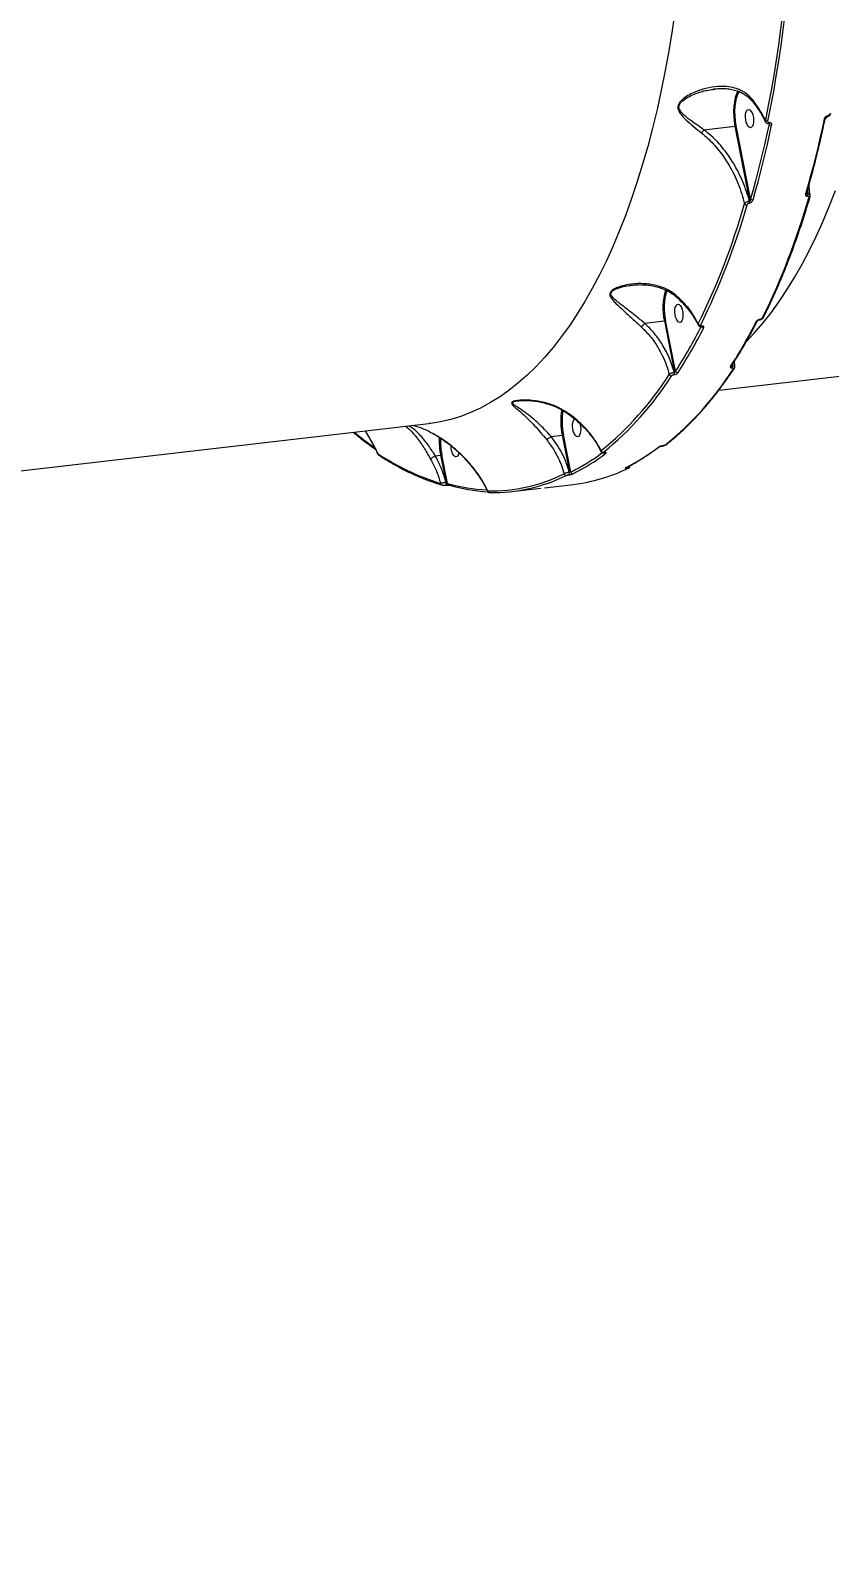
# Model space of a CAD drawing. Header units: millimetres. Extents: x -7447 to 8662, y -5576 to 6370.
# Drawn here: x 2162 to 2557, y -2960 to -2213 of the extents above; entities that cross this region are included whole.
import ezdxf

# ---------------------------------------------------------------- set-up
doc = ezdxf.new("R2010")
doc.units = ezdxf.units.MM
doc.layers.add('DiKom', color=7, linetype='Continuous')
doc.layers.add('DIKOM_ОБЪЕКТ', color=7, linetype='Continuous')
doc.styles.add('style1', font='arial.ttf', dxfattribs={"width": 0.8})
doc.dimstyles.new('1-50', dxfattribs={"dimtxt": 300, "dimasz": 200, "dimexe": 100, "dimexo": 0, "dimgap": 100, "dimtad": 1, "dimdec": 0, "dimtxsty": 'style1', "dimcen": 0, "dimclrd": 7, "dimclre": 7, "dimadec": 1, "dimazin": 2, "dimtfac": 1, "dimtdec": 0, "dimtmove": 1, "dimatfit": 3, "dimfxl": 0, "dimlwd": 25, "dimlwe": 18, "dimarcsym": 0})

# ---------------------------------------------------------------- blocks, each defined once
blk = doc.blocks.new('*D11')
at = {"color": 7, "linetype": 'Continuous', "lineweight": 18, "transparency": 16777216}
for p, q in [((2045.4, 3512.26), (7772.09, 3512.26)), ((-1858.48, -4091.08), (7772.09, -4091.08))]:
    blk.add_line(p, q, dxfattribs=at)
at = {"color": 7, "linetype": 'Continuous', "lineweight": 25, "transparency": 16777216}
blk.add_line((7672.09, -3891.08), (7672.09, 3312.26), dxfattribs=at)
at = {"color": 7, "linetype": 'Continuous', "transparency": 16777216}
for points in [[(7638.76, 3312.26), (7705.42, 3312.26), (7672.09, 3512.26)], [(7638.76, -3891.08), (7705.42, -3891.08), (7672.09, -4091.08)]]:
    blk.add_solid(points, dxfattribs=at)
at = {"layer": 'Defpoints', "color": 0, "linetype": 'Continuous', "transparency": 16777216}
for p in [(2045.4, 3512.26), (7672.09, 3512.26), (-1858.48, -4091.08)]:
    blk.add_point(p, dxfattribs=at)
at = {"color": 0, "linetype": 'Continuous', "lineweight": 15, "transparency": 16777216, "insert": (7418.92, 3.22), "char_height": 300, "attachment_point": 5, "rotation": 90, "style": 'style1'}
blk.add_mtext('7600', dxfattribs=at)
blk = doc.blocks.new('*D12')
at = {"layer": 'Defpoints', "color": 0, "transparency": 16777216}
for p in [(-7446.93, 5919.72), (-7446.93, 736.93), (6905.53, -2412.68)]:
    blk.add_point(p, dxfattribs=at)
at = {"layer": 'DiKom', "color": 7, "lineweight": 18, "transparency": 16777216}
for p, q in [((-7446.93, 736.93), (-7446.93, 6019.72)), ((6905.53, -2412.68), (6905.53, 6019.72))]:
    blk.add_line(p, q, dxfattribs=at)
at = {"layer": 'DiKom', "color": 7, "lineweight": 25, "transparency": 16777216}
blk.add_line((6705.53, 5919.72), (-7246.93, 5919.72), dxfattribs=at)
at = {"layer": 'DiKom', "color": 7, "transparency": 16777216}
for points in [[(-7246.93, 5953.05), (-7246.93, 5886.39), (-7446.93, 5919.72)], [(6705.53, 5953.05), (6705.53, 5886.39), (6905.53, 5919.72)]]:
    blk.add_solid(points, dxfattribs=at)
at = {"layer": 'DiKom', "color": 0, "transparency": 16777216, "insert": (-918.31, 6173), "char_height": 300, "attachment_point": 5, "style": 'style1'}
blk.add_mtext('14300', dxfattribs=at)
blk = doc.blocks.new('*D13')
at = {"layer": 'Defpoints', "color": 0, "transparency": 16777216}
for p in [(2049.72, 5594.27), (-1141.86, -5576.35), (8561.69, -5576.35)]:
    blk.add_point(p, dxfattribs=at)
at = {"layer": 'DiKom', "color": 7, "lineweight": 18, "transparency": 16777216}
for p, q in [((2049.72, 5594.27), (8661.69, 5594.27)), ((-1141.86, -5576.35), (8661.69, -5576.35))]:
    blk.add_line(p, q, dxfattribs=at)
at = {"layer": 'DiKom', "color": 7, "lineweight": 25, "transparency": 16777216}
blk.add_line((8561.69, 5394.27), (8561.69, -5376.35), dxfattribs=at)
at = {"layer": 'DiKom', "color": 7, "transparency": 16777216}
for points in [[(8528.35, 5394.27), (8595.02, 5394.27), (8561.69, 5594.27)], [(8528.35, -5376.35), (8595.02, -5376.35), (8561.69, -5576.35)]]:
    blk.add_solid(points, dxfattribs=at)
at = {"layer": 'DiKom', "color": 0, "transparency": 16777216, "insert": (8308.52, 8.96), "char_height": 300, "attachment_point": 5, "rotation": 90, "style": 'style1'}
blk.add_mtext('11200', dxfattribs=at)

msp = doc.modelspace()

# ---------------------------------------------------------------- linework, layer by layer
at = {"layer": 'DIKOM_ОБЪЕКТ', "color": 7, "linetype": 'Continuous', "lineweight": 15}
for p, q in [((2499.4, -2241.76), (2500.44, -2241.61)), ((2554.66, -2256.82), (2555.09, -2256.14)), ((2555.09, -2256.14), (2555.66, -2255.38)), ((2555.59, -2255.3), (2555.62, -2255.29)), ((2555.92, -2254.86), (2555.89, -2254.86)), ((2494.94, -2261.67), (2510.27, -2259.9)), ((2510.27, -2259.9), (2517.47, -2296.93)), ((2517.92, -2295.7), (2510.92, -2259.73)), ((2526.95, -2258.59), (2527.06, -2258.87)), ((2526.97, -2258.6), (2527, -2258.6)), ((2527, -2258.6), (2527.02, -2258.59)), ((2527.3, -2258.16), (2527.27, -2258.17)), ((2546.06, -2293.63), (2545.82, -2292.39)), ((2545.99, -2291.82), (2546.16, -2293.62)), ((2546.05, -2294.5), (2546.14, -2294.49)), ((2546.16, -2293.62), (2546.06, -2293.63)), ((2517.37, -2297.81), (2517.46, -2297.8)), ((2517.47, -2296.93), (2517.38, -2296.94)), ((2458.72, -2338.51), (2459.29, -2338.47)), ((2465.67, -2357.21), (2475.39, -2356.08)), ((2475.39, -2356.08), (2480.38, -2381.5)), ((2480.94, -2380.87), (2476.04, -2355.92)), ((2493.73, -2358.83), (2493.78, -2358.82)), ((2494, -2358.63), (2493.95, -2358.63)), ((2502.28, -2390.27), (2793.37, -2356.67)), ((2522.37, -2355.52), (2522.42, -2355.52)), ((2522.64, -2355.32), (2522.59, -2355.33)), ((2480.21, -2382.59), (2480.28, -2382.58)), ((2480.38, -2381.5), (2480.31, -2381.5)), ((2508.87, -2379.28), (2508.94, -2379.27)), ((2508.97, -2378.2), (2508.9, -2377.83)), ((2509.05, -2378.19), (2508.97, -2378.2)), ((2509.02, -2377.64), (2509.05, -2378.19)), ((2403.22, -2395.52), (2403.39, -2395.5)), ((2068.06, -2440.38), (2359.15, -2406.79)), ((2419.46, -2413.17), (2424.92, -2412.54)), ((2424.92, -2412.54), (2428.56, -2430.87)), ((2429.22, -2430.75), (2425.57, -2412.38)), ((2445.65, -2421.17), (2445.73, -2421.16)), ((2445.83, -2421.11), (2445.76, -2421.12)), ((2474.32, -2417.86), (2474.39, -2417.85)), ((2474.49, -2417.8), (2474.42, -2417.81)), ((2362.31, -2422.76), (2362.3, -2422.76)), ((2362.31, -2422.76), (2364.95, -2422.46)), ((2364.95, -2422.46), (2367.65, -2435.94)), ((2368.41, -2436.33), (2365.6, -2422.29)), ((2456.47, -2428.55), (2456.47, -2428.55)), ((2456.93, -2428.78), (2456.98, -2428.77)), ((2367.65, -2435.94), (2367.62, -2435.94)), ((2416.18, -2438.46), (2430.53, -2436.8)), ((2428.29, -2432.08), (2428.34, -2432.08)), ((2428.56, -2430.87), (2428.51, -2430.88)), ((2367.33, -2437.17), (2367.25, -2437.16)), ((2367.33, -2437.17), (2367.36, -2437.17)), ((2400.04, -2440.32), (2414.39, -2438.66))]:
    msp.add_line(p, q, dxfattribs=at)
at = {"layer": 'DIKOM_ОБЪЕКТ', "color": 7, "linetype": 'Continuous', "lineweight": 15, "flags": 128}
for points in [[(2534.68, -2196.29), (2533.78, -2204.17), (2532.8, -2211.97), (2531.74, -2219.69), (2530.6, -2227.33), (2529.38, -2234.88), (2528.09, -2242.33), (2526.72, -2249.69), (2525.27, -2256.95)], [(2526.55, -2257.36), (2528, -2250.09), (2529.37, -2242.71), (2530.67, -2235.24), (2531.89, -2227.68), (2533.03, -2220.03), (2534.09, -2212.29), (2535.07, -2204.47), (2535.97, -2196.57)], [(2480.67, -2202.38), (2479.19, -2212.58), (2477.56, -2222.61), (2475.78, -2232.46), (2473.85, -2242.12), (2471.77, -2251.58), (2469.55, -2260.83), (2467.18, -2269.86), (2464.67, -2278.67), (2462.02, -2287.24), (2459.24, -2295.57), (2456.32, -2303.65), (2453.27, -2311.48), (2450.09, -2319.04), (2446.79, -2326.33), (2443.37, -2333.34), (2439.82, -2340.06), (2436.16, -2346.5), (2432.39, -2352.64), (2428.51, -2358.47), (2424.52, -2364), (2420.43, -2369.21), (2416.25, -2374.11), (2411.97, -2378.68), (2407.6, -2382.93), (2403.14, -2386.84), (2398.61, -2390.43), (2393.99, -2393.67), (2389.31, -2396.57), (2384.55, -2399.13), (2379.73, -2401.34), (2374.85, -2403.21), (2369.91, -2404.72), (2364.92, -2405.89), (2359.89, -2406.7), (2359.15, -2406.79)], [(2511.73, -2242.49), (2511.03, -2243.93), (2510.43, -2245.74), (2509.98, -2247.79), (2509.7, -2250.04), (2509.58, -2252.43), (2509.64, -2254.91), (2509.87, -2257.42), (2510.27, -2259.9)], [(2510.92, -2259.73), (2510.54, -2257.33), (2510.31, -2254.9), (2510.25, -2252.49), (2510.36, -2250.17), (2510.64, -2247.99), (2511.07, -2246), (2511.66, -2244.25), (2512.37, -2242.79)], [(2519.07, -2254.31), (2519.34, -2255.54), (2519.46, -2256.81), (2519.41, -2258.03), (2519.2, -2259.1), (2518.85, -2259.93), (2518.38, -2260.45), (2517.84, -2260.62), (2517.27, -2260.43), (2516.71, -2259.89), (2516.2, -2259.05), (2515.8, -2257.97), (2515.54, -2256.75), (2515.42, -2255.47), (2515.47, -2254.25), (2515.68, -2253.19), (2516.03, -2252.36), (2516.49, -2251.84), (2517.04, -2251.67), (2517.61, -2251.86), (2518.17, -2252.4), (2518.67, -2253.24), (2519.07, -2254.31)], [(2554.28, -2256.34), (2553.25, -2261.13), (2552.19, -2265.87), (2551.09, -2270.56), (2549.96, -2275.2), (2548.8, -2279.79), (2547.6, -2284.33), (2546.38, -2288.82), (2545.11, -2293.26)], [(2527.06, -2258.87), (2526.03, -2263.65), (2524.97, -2268.37), (2523.88, -2273.05), (2522.75, -2277.69), (2521.59, -2282.27), (2520.4, -2286.8), (2519.18, -2291.28), (2517.92, -2295.7)], [(2519.2, -2296.25), (2520.47, -2291.81), (2521.69, -2287.32), (2522.89, -2282.78), (2524.05, -2278.19), (2525.18, -2273.55), (2526.28, -2268.86), (2527.34, -2264.12), (2528.37, -2259.33)], [(2515.82, -2366.42), (2519.8, -2362.16), (2523.98, -2357.26), (2528.07, -2352.05), (2532.06, -2346.52), (2535.94, -2340.69), (2539.71, -2334.55), (2543.37, -2328.11), (2546.92, -2321.39), (2550.34, -2314.38), (2553.64, -2307.09), (2556.82, -2299.53), (2559.87, -2291.7)], [(2484.2, -2350.5), (2484.46, -2351.73), (2484.58, -2353), (2484.53, -2354.22), (2484.32, -2355.29), (2483.97, -2356.11), (2483.5, -2356.63), (2482.96, -2356.8), (2482.39, -2356.61), (2481.83, -2356.08), (2481.33, -2355.23), (2480.93, -2354.16), (2480.66, -2352.93), (2480.54, -2351.66), (2480.59, -2350.44), (2480.8, -2349.37), (2481.15, -2348.55), (2481.62, -2348.02), (2482.16, -2347.85), (2482.73, -2348.04), (2483.29, -2348.58), (2483.79, -2349.42), (2484.2, -2350.5)], [(2433.64, -2406.68), (2433.72, -2406.96), (2433.99, -2408.18), (2434.11, -2409.45), (2434.06, -2410.67), (2433.85, -2411.74), (2433.5, -2412.57), (2433.03, -2413.09), (2432.49, -2413.26), (2431.92, -2413.07), (2431.36, -2412.53), (2430.86, -2411.69), (2430.45, -2410.61), (2430.19, -2409.39), (2430.07, -2408.11), (2430.12, -2406.89), (2430.33, -2405.83), (2430.68, -2405), (2431.15, -2404.48), (2431.15, -2404.48)], [(2373.99, -2421.18), (2373.87, -2421.66), (2373.52, -2422.48), (2373.06, -2423), (2372.51, -2423.18), (2371.94, -2422.99), (2371.38, -2422.45), (2370.88, -2421.61), (2370.48, -2420.53), (2370.21, -2419.3), (2370.1, -2418.03), (2370.09, -2417.79)], [(2445.66, -2421.17), (2445.7, -2421.16), (2445.76, -2421.12)], [(2445.72, -2421.16), (2445.77, -2421.15), (2445.83, -2421.11)], [(2474.31, -2417.86), (2474.36, -2417.85), (2474.42, -2417.81)], [(2474.39, -2417.85), (2474.43, -2417.84), (2474.49, -2417.8)], [(2456.47, -2428.55), (2456.38, -2428.59), (2456.2, -2428.63)], [(2457.72, -2428.79), (2457.62, -2428.83), (2457.46, -2428.87)], [(2367.62, -2435.94), (2367.66, -2436.18), (2367.67, -2436.42), (2367.65, -2436.64), (2367.61, -2436.84), (2367.54, -2437), (2367.46, -2437.11), (2367.36, -2437.17), (2367.33, -2437.17)], [(2367.65, -2435.94), (2367.69, -2436.18), (2367.7, -2436.42), (2367.68, -2436.64), (2367.64, -2436.84), (2367.57, -2437), (2367.49, -2437.11), (2367.39, -2437.16), (2367.37, -2437.17)], [(2369.03, -2437.19), (2369.17, -2437.21), (2369.34, -2437.21)]]:
    msp.add_lwpolyline(points, dxfattribs=at)
at = {"layer": 'DIKOM_ОБЪЕКТ', "color": 7, "linetype": 'Continuous', "lineweight": 15}
for centre, radius, start, end in [((2526.35, -2255.8), 1.58, 226.84199, 277.20354), ((2554.31, -2255.77), 0.571, 266.5878, 338.16024), ((2555.43, -2254.86), 0.467, 290.49369, 359.54322), ((2555.45, -2254.85), 0.471, 291.38544, 359.41183), ((2510.06, -2257.7), 2.21, 275.3918, 292.87968), ((2526.8, -2258.16), 0.471, 291.49566, 359.37077), ((2526.82, -2258.15), 0.482, 293.90217, 358.85044), ((2528.16, -2257.82), 1.52, 223.5763, 277.67972), ((2545.11, -2292.63), 0.627, 270.53697, 336.10266), ((2544.16, -2294.03), 1.95, 345.96065, 11.98361), ((2544.25, -2294.02), 1.95, 345.9635, 11.99411), ((2546.74, -2294.67), 0.609, 269.38048, 337.29462), ((2167.78, -2198.32), 361.32, 333.85984, 343.93702), ((2168.3, -2198.61), 362.08, 333.85926, 343.93743), ((2516.09, -2297.39), 1.42, 219.52782, 276.54032), ((2515.48, -2297.34), 1.95, 345.94818, 11.99608), ((2515.57, -2297.33), 1.95, 345.96065, 11.98361), ((2519.03, -2294.87), 1.4, 216.86465, 276.99238), ((2198.79, -2195.1), 362.08, 333.85923, 343.93746), ((2506, -2349.45), 31.31, 163.86098, 192.2373), ((2504.35, -2349.44), 29.04, 163.1172, 192.89474), ((2523.79, -2353.94), 0.687, 273.50661, 330.76938), ((2475.18, -2353.87), 2.22, 275.45116, 292.82031), ((2275.88, -2248.7), 243.97, 327.19692, 333.20994), ((2276.59, -2249.14), 244.55, 327.19695, 333.20998), ((2493.24, -2356.9), 1.25, 209.03023, 275.21245), ((2493.66, -2358.53), 0.309, 282.97239, 339.77514), ((2494.78, -2358.12), 1.25, 214.54301, 275.10017), ((2493.71, -2358.52), 0.308, 282.14645, 339.70629), ((2302.56, -2246.18), 244.48, 327.19612, 333.2108), ((2520.76, -2355.69), 0.686, 273.45154, 330.62814), ((2522.3, -2355.22), 0.309, 282.35306, 339.71559), ((2522.35, -2355.21), 0.31, 282.86541, 339.6362), ((2346.54, -2298.99), 155.6, 308.87176, 327.53536), ((2347.42, -2299.5), 155.94, 308.8714, 327.53554), ((2377.91, -2295.98), 155.94, 308.87137, 327.53566), ((2478.9, -2382.03), 1.18, 204.3095, 274.56133), ((2478.75, -2381.9), 1.61, 334.81883, 14.26061), ((2478.82, -2381.89), 1.61, 334.78414, 14.28507), ((2482.04, -2380.45), 1.18, 201.11798, 274.7082), ((2507.99, -2377.92), 0.718, 274.65397, 325.65532), ((2507.41, -2378.59), 1.61, 334.81217, 14.26727), ((2507.49, -2378.59), 1.61, 334.77776, 14.29145), ((2509.42, -2378.97), 0.719, 274.66791, 325.5533), ((2457.8, -2405.71), 33.58, 170.11396, 191.73817), ((2457.55, -2405.74), 32.66, 170.46319, 191.71478), ((2428.17, -2281.89), 166.98, 230.6608, 234.94649), ((2400.79, -2415.39), 36.53, 177.16297, 191.14666), ((2400.48, -2415.43), 35.56, 177.73128, 191.12482), ((2399.56, -2323.38), 118.12, 236.31141, 252.94699), ((2334.84, -2421.68), 0.799, 179.57851, 235.5571), ((2383.43, -2339.66), 101.95, 296.68646, 306.94439), ((2384.22, -2339.99), 102.55, 296.69652, 307.43218), ((2445.22, -2419.84), 1.07, 195.89726, 273.62105), ((2446.47, -2420.44), 0.999, 225.04505, 275.04273), ((2410.13, -2337), 102.55, 296.69654, 307.43217), ((2472.38, -2417.66), 0.782, 276.27724, 307.49471), ((2475.69, -2416.62), 0.777, 276.18509, 307.71938), ((2420.66, -2353.65), 83.74, 276.76508, 296.06547), ((2456.47, -2428.22), 0.719, 309.45005, 2.72619), ((2456.51, -2428.21), 0.73, 309.60398, 3.69979), ((2365.78, -2436.27), 0.866, 182.76023, 251.96542), ((2369.3, -2436.34), 0.886, 179.11765, 252.19017), ((2392.64, -2351.44), 88.27, 254.07432, 266.84287), ((2389.62, -2357.78), 82.25, 269.07663, 296.18662), ((2390.6, -2358.42), 82.43, 269.07656, 296.18656), ((2426.91, -2431.37), 1.02, 192.26437, 273.45892), ((2427.36, -2431.28), 1.22, 319.28628, 19.44466), ((2427.41, -2431.28), 1.22, 319.28572, 19.45127), ((2430.24, -2430.59), 1.03, 188.73876, 273.25896), ((2393.65, -2351.98), 88.63, 254.07927, 266.39916), ((2389.21, -2439.92), 0.916, 185.93338, 273.92182)]:
    msp.add_arc(centre, radius, start, end, dxfattribs=at)
for points, knots in [([(2518.66, -2246.5), (2517.59, -2245.41), (2515.86, -2243.63), (2512.91, -2242.01), (2509.86, -2240.87), (2506.12, -2240.21), (2501.3, -2240.2), (2495.86, -2241.11), (2490.9, -2242.79), (2486.95, -2244.75), (2484.46, -2246.43), (2482.87, -2248.12), (2482.12, -2249.57), (2482.02, -2251.17), (2482.74, -2252.97), (2484.21, -2254.88), (2486.56, -2257.28), (2489.72, -2260.04), (2492.38, -2262.16), (2493.72, -2263.22)], [0, 0, 0, 0, 0.074258, 0.120508, 0.167818, 0.23758, 0.309447, 0.405673, 0.504707, 0.560252, 0.616857, 0.648479, 0.67539, 0.70246, 0.738689, 0.787112, 0.836821, 0.917655, 1, 1, 1, 1]), ([(2494.94, -2261.67), (2493.57, -2260.73), (2490.81, -2258.85), (2487.51, -2256.43), (2484.99, -2254.31), (2483.41, -2252.64), (2482.57, -2251.02), (2482.61, -2249.58), (2483.36, -2248.26), (2484.96, -2246.77), (2487.46, -2245.27), (2491.41, -2243.55), (2495.43, -2242.23), (2498.4, -2241.87), (2499.4, -2241.76)], [0, 0, 0, 0, 0.129146, 0.26038, 0.336242, 0.413358, 0.46728, 0.506299, 0.545295, 0.592619, 0.67907, 0.767981, 0.922093, 1, 1, 1, 1]), ([(2499.4, -2241.61), (2499.61, -2241.57), (2500.85, -2241.34), (2503.09, -2241.21), (2506.02, -2241.27), (2508.76, -2241.66), (2511.2, -2242.32), (2513.4, -2243.22), (2515.35, -2244.35), (2517.08, -2245.67), (2518.04, -2246.73), (2518.47, -2247.22)], [0, 0, 0, 0, 0.030113, 0.177424, 0.316783, 0.4494, 0.577017, 0.684517, 0.797547, 0.907448, 1, 1, 1, 1]), ([(2518.66, -2246.5), (2518.65, -2246.52), (2518.55, -2246.67), (2518.44, -2246.93), (2518.41, -2247.14), (2518.49, -2247.18), (2518.5, -2247.19)], [0, 0, 0, 0, 0.056155, 0.476662, 0.904297, 1, 1, 1, 1]), ([(2518.49, -2247.2), (2518.49, -2247.2), (2519.3, -2248.11), (2520.73, -2250.02), (2522.71, -2252.93), (2524.22, -2255.51), (2524.96, -2257.11), (2525.23, -2257.7)], [0, 0, 0, 0, 0.001417, 0.279109, 0.558557, 0.839372, 1, 1, 1, 1]), ([(2525.27, -2256.95), (2524.42, -2255.27), (2522.74, -2251.97), (2520.31, -2248.54), (2518.89, -2246.78), (2518.66, -2246.5)], [0, 0, 0, 0, 0.466532, 0.915023, 1, 1, 1, 1]), ([(2525.27, -2256.95), (2525.23, -2257.09), (2525.15, -2257.36), (2525.24, -2257.58), (2525.28, -2257.68)], [0, 0, 0, 0, 0.518591, 1, 1, 1, 1]), ([(2527.27, -2258.17), (2527.18, -2258.17), (2526.99, -2258.17), (2526.76, -2258.06), (2526.59, -2257.88), (2526.51, -2257.63), (2526.53, -2257.45), (2526.55, -2257.36)], [0, 0, 0, 0, 0.195121, 0.39007, 0.593232, 0.811104, 1, 1, 1, 1]), ([(2545.68, -2292.89), (2546.12, -2291.36), (2547.39, -2286.93), (2549.39, -2279.45), (2551.64, -2270.37), (2553.45, -2262.53), (2554.48, -2257.69), (2554.84, -2255.98)], [0, 0, 0, 0, 0.129329, 0.375138, 0.620936, 0.866723, 1, 1, 1, 1]), ([(2555.89, -2254.86), (2555.83, -2254.87), (2555.6, -2254.91), (2555.21, -2255.08), (2554.77, -2255.42), (2554.43, -2255.86), (2554.33, -2256.18), (2554.28, -2256.34)], [0, 0, 0, 0, 0.093154, 0.303889, 0.53023, 0.765181, 1, 1, 1, 1]), ([(2554.84, -2255.98), (2554.84, -2255.97), (2554.85, -2255.94), (2554.9, -2255.81), (2555.02, -2255.64), (2555.17, -2255.49), (2555.33, -2255.38), (2555.47, -2255.32), (2555.56, -2255.3), (2555.58, -2255.3), (2555.59, -2255.3)], [0, 0, 0, 0, 0.04178, 0.256487, 0.430295, 0.603047, 0.737814, 0.85812, 0.966841, 1, 1, 1, 1]), ([(2555.09, -2256.14), (2555.08, -2256.1), (2555.07, -2255.98), (2555, -2255.83), (2554.96, -2255.73)], [0, 0, 0, 0, 0.316942, 1, 1, 1, 1]), ([(2555.62, -2255.28), (2555.81, -2255.25), (2556.22, -2255.18), (2556.8, -2254.81), (2557.35, -2254.24), (2557.51, -2253.75), (2557.59, -2253.49)], [0, 0, 0, 0, 0.196252, 0.442086, 0.709974, 1, 1, 1, 1]), ([(2557.03, -2253.84), (2557, -2253.95), (2556.93, -2254.17), (2556.69, -2254.47), (2556.39, -2254.71), (2556.12, -2254.83), (2555.97, -2254.85), (2555.92, -2254.86)], [0, 0, 0, 0, 0.233685, 0.467309, 0.695568, 0.908674, 1, 1, 1, 1]), ([(2494.94, -2261.67), (2494.82, -2261.85), (2494.59, -2262.21), (2494.2, -2262.7), (2493.91, -2263.03), (2493.76, -2263.18), (2493.72, -2263.22)], [0, 0, 0, 0, 0.325333, 0.650513, 0.892537, 1, 1, 1, 1]), ([(2493.72, -2263.22), (2493.98, -2263.43), (2495.29, -2264.47), (2497.54, -2266.5), (2501.34, -2270.47), (2504.64, -2274.8), (2507.68, -2279.69), (2509.87, -2283.78), (2511.93, -2288.45), (2513.69, -2293.29), (2514.56, -2296.63), (2515, -2298.29)], [0, 0, 0, 0, 0.024295, 0.122249, 0.22022, 0.42152, 0.511892, 0.632235, 0.752589, 0.876295, 1, 1, 1, 1]), ([(2494.94, -2261.67), (2494.94, -2261.67), (2494.94, -2261.67), (2494.94, -2261.67), (2494.94, -2261.67), (2494.94, -2261.67)], [0, 0, 0, 0, 0.304051, 0.674956, 1, 1, 1, 1]), ([(2517.38, -2296.94), (2516.93, -2295.32), (2516.01, -2292.1), (2514.19, -2287.33), (2512.04, -2282.65), (2509.72, -2278.47), (2507.26, -2274.66), (2504.69, -2271.19), (2501.73, -2267.76), (2498.5, -2264.52), (2496.13, -2262.62), (2494.94, -2261.67)], [0, 0, 0, 0, 0.118325, 0.236649, 0.358144, 0.479623, 0.571258, 0.676828, 0.782384, 0.891206, 1, 1, 1, 1]), ([(2525.27, -2257.69), (2525.28, -2257.71), (2525.34, -2257.92), (2525.65, -2258.25), (2526.17, -2258.55), (2526.66, -2258.64), (2526.92, -2258.59), (2526.97, -2258.58)], [0, 0, 0, 0, 0.027984, 0.318961, 0.624132, 0.917983, 1, 1, 1, 1]), ([(2526.91, -2258.62), (2526.94, -2258.61), (2527.01, -2258.59), (2527.07, -2258.59), (2527.07, -2258.59), (2527.07, -2258.59)], [0, 0, 0, 0, 0.319859, 0.659356, 1, 1, 1, 1]), ([(2527, -2258.58), (2527.01, -2258.6), (2527.05, -2258.7), (2527.05, -2258.8), (2527.06, -2258.87)], [0, 0, 0, 0, 0.296826, 1, 1, 1, 1]), ([(2528.37, -2259.33), (2528.38, -2259.21), (2528.42, -2258.94), (2528.31, -2258.59), (2528.07, -2258.31), (2527.73, -2258.15), (2527.44, -2258.16), (2527.3, -2258.16)], [0, 0, 0, 0, 0.189023, 0.40452, 0.606881, 0.803379, 1, 1, 1, 1]), ([(2524.39, -2354.27), (2524.99, -2353.06), (2526.73, -2349.55), (2529.52, -2343.55), (2532.73, -2336.19), (2535.83, -2328.59), (2538.81, -2320.76), (2541.67, -2312.7), (2544.36, -2304.57), (2546.21, -2298.59), (2547.16, -2295.39), (2547.3, -2294.91)], [0, 0, 0, 0, 0.068853, 0.199728, 0.330603, 0.461473, 0.592336, 0.723193, 0.854045, 0.978001, 1, 1, 1, 1]), ([(2545.11, -2293.26), (2545.11, -2293.29), (2545.06, -2293.48), (2545.04, -2293.8), (2545.15, -2294.15), (2545.37, -2294.38), (2545.67, -2294.51), (2545.92, -2294.51), (2546.05, -2294.5)], [0, 0, 0, 0, 0.039241, 0.287226, 0.495191, 0.670998, 0.83533, 1, 1, 1, 1]), ([(2545.66, -2293.02), (2545.66, -2293.02), (2545.68, -2293.04), (2545.65, -2292.99), (2545.68, -2292.9), (2545.69, -2292.88)], [0, 0, 0, 0, 0.014508, 0.793755, 1, 1, 1, 1]), ([(2546.06, -2293.63), (2546.04, -2293.63), (2546, -2293.63), (2545.91, -2293.58), (2545.81, -2293.46), (2545.72, -2293.26), (2545.68, -2293.1), (2545.66, -2293.02)], [0, 0, 0, 0, 0.089602, 0.177919, 0.394899, 0.67672, 1, 1, 1, 1]), ([(2546.14, -2294.49), (2546.22, -2294.49), (2546.39, -2294.49), (2546.58, -2294.57), (2546.72, -2294.72), (2546.79, -2294.94), (2546.77, -2295.14), (2546.74, -2295.26), (2546.74, -2295.28)], [0, 0, 0, 0, 0.167291, 0.334437, 0.509156, 0.713106, 0.957801, 1, 1, 1, 1]), ([(2547.37, -2294.14), (2547.34, -2294.05), (2547.29, -2293.88), (2547.02, -2293.71), (2546.65, -2293.6), (2546.32, -2293.61), (2546.16, -2293.62)], [0, 0, 0, 0, 0.265146, 0.50923, 0.752018, 1, 1, 1, 1]), ([(2547.36, -2294.14), (2547.32, -2293.86), (2547.05, -2292.16), (2546.88, -2290.36), (2546.85, -2288.86), (2546.85, -2288.77)], [0, 0, 0, 0, 0.15784, 0.948345, 1, 1, 1, 1]), ([(2547.28, -2294.9), (2547.33, -2294.75), (2547.42, -2294.49), (2547.36, -2294.24), (2547.34, -2294.14)], [0, 0, 0, 0, 0.619824, 1, 1, 1, 1]), ([(2517.38, -2296.94), (2517.3, -2296.95), (2517.02, -2297), (2516.53, -2297.16), (2515.94, -2297.45), (2515.41, -2297.81), (2515.12, -2298.11), (2515.01, -2298.27), (2515, -2298.29)], [0, 0, 0, 0, 0.089161, 0.293641, 0.489585, 0.716355, 0.954602, 1, 1, 1, 1]), ([(2516.25, -2298.8), (2516.3, -2298.67), (2516.39, -2298.44), (2516.66, -2298.15), (2516.94, -2297.94), (2517.18, -2297.84), (2517.32, -2297.82), (2517.37, -2297.81)], [0, 0, 0, 0, 0.302595, 0.534723, 0.725511, 0.917126, 1, 1, 1, 1]), ([(2517.46, -2297.8), (2517.52, -2297.79), (2517.74, -2297.76), (2518.13, -2297.59), (2518.58, -2297.26), (2518.99, -2296.8), (2519.13, -2296.45), (2519.2, -2296.25)], [0, 0, 0, 0, 0.079669, 0.275754, 0.470772, 0.71051, 1, 1, 1, 1]), ([(2517.92, -2295.7), (2517.91, -2295.86), (2517.9, -2296.15), (2517.81, -2296.51), (2517.71, -2296.74), (2517.62, -2296.85), (2517.55, -2296.91), (2517.5, -2296.92), (2517.47, -2296.93)], [0, 0, 0, 0, 0.350899, 0.618285, 0.80292, 0.879338, 0.949181, 1, 1, 1, 1]), ([(2481.13, -2343.42), (2480.11, -2342.64), (2477.93, -2340.96), (2474.05, -2339.24), (2469.29, -2337.96), (2463.77, -2337.48), (2458.33, -2337.91), (2454.3, -2338.82), (2451.71, -2339.75), (2450.03, -2340.61), (2449.15, -2341.37), (2448.64, -2342.09), (2448.36, -2342.94), (2448.76, -2344.26), (2449.87, -2345.76), (2451.98, -2347.95), (2455.18, -2350.87), (2458.72, -2354.11), (2461.69, -2356.86), (2463.19, -2358.25), (2463.94, -2358.95)], [0, 0, 0, 0, 0.059057, 0.126772, 0.196529, 0.289996, 0.386193, 0.452769, 0.486432, 0.520907, 0.548913, 0.55425, 0.580046, 0.61521, 0.661735, 0.709494, 0.80614, 0.905604, 0.952556, 1, 1, 1, 1]), ([(2465.66, -2357.21), (2465.66, -2357.21), (2464.12, -2355.93), (2460.98, -2353.39), (2456.52, -2349.92), (2453.09, -2347.32), (2450.73, -2345.35), (2449.47, -2344.04), (2448.93, -2342.85), (2449.14, -2342.08), (2449.61, -2341.44), (2450.48, -2340.75), (2452.13, -2339.99), (2454.71, -2339.18), (2456.95, -2338.62), (2458.53, -2338.53), (2458.72, -2338.51)], [0, 0, 0, 0, 0.000026, 0.154908, 0.313904, 0.47704, 0.552009, 0.628227, 0.68206, 0.720321, 0.728224, 0.770253, 0.822841, 0.877521, 0.985585, 1, 1, 1, 1]), ([(2458.72, -2338.48), (2459.48, -2338.4), (2461.28, -2338.19), (2464.21, -2338.12), (2467.35, -2338.33), (2470.31, -2338.82), (2473.06, -2339.56), (2475.68, -2340.57), (2478.14, -2341.88), (2479.9, -2343.03), (2480.76, -2343.81), (2480.95, -2343.98)], [0, 0, 0, 0, 0.097205, 0.231913, 0.373934, 0.497831, 0.614381, 0.737357, 0.855623, 0.967501, 1, 1, 1, 1]), ([(2481.13, -2343.42), (2481.12, -2343.44), (2481.07, -2343.53), (2480.99, -2343.72), (2480.94, -2343.89), (2481, -2343.9), (2481.02, -2343.91)], [0, 0, 0, 0, 0.0877, 0.343507, 0.833265, 1, 1, 1, 1]), ([(2480.95, -2343.98), (2481.31, -2344.28), (2482.56, -2345.33), (2484.52, -2347.3), (2486.8, -2349.87), (2488.84, -2352.56), (2490.63, -2355.3), (2491.6, -2357.17), (2492.07, -2358.08)], [0, 0, 0, 0, 0.073737, 0.259759, 0.446488, 0.633309, 0.819646, 1, 1, 1, 1]), ([(2492.15, -2357.5), (2491.17, -2355.7), (2489.18, -2352.04), (2485.35, -2347.31), (2482.41, -2344.59), (2481.13, -2343.42)], [0, 0, 0, 0, 0.355864, 0.721485, 1, 1, 1, 1]), ([(2522.41, -2355.52), (2522.42, -2355.52), (2522.65, -2355.52), (2523.16, -2355.34), (2523.84, -2354.97), (2524.26, -2354.58), (2524.37, -2354.3), (2524.38, -2354.27)], [0, 0, 0, 0, 0.000769, 0.303496, 0.610963, 0.948731, 1, 1, 1, 1]), ([(2523.83, -2354.62), (2523.79, -2354.69), (2523.7, -2354.83), (2523.46, -2355.02), (2523.17, -2355.18), (2522.88, -2355.29), (2522.71, -2355.31), (2522.64, -2355.32)], [0, 0, 0, 0, 0.214377, 0.428504, 0.642927, 0.857708, 1, 1, 1, 1]), ([(2465.66, -2357.21), (2465.53, -2357.37), (2465.26, -2357.7), (2464.79, -2358.21), (2464.39, -2358.6), (2464.11, -2358.83), (2463.99, -2358.92), (2463.94, -2358.95)], [0, 0, 0, 0, 0.248766, 0.497601, 0.746367, 0.912699, 1, 1, 1, 1]), ([(2463.94, -2358.95), (2465.49, -2360.52), (2468.63, -2363.69), (2471.99, -2368.6), (2474.54, -2373.32), (2476.44, -2377.71), (2477.36, -2380.91), (2477.82, -2382.52)], [0, 0, 0, 0, 0.239877, 0.485878, 0.639422, 0.818547, 1, 1, 1, 1]), ([(2465.67, -2357.21), (2465.67, -2357.21), (2465.66, -2357.21), (2465.66, -2357.21), (2465.66, -2357.21), (2465.66, -2357.21)], [0, 0, 0, 0, 0.472573, 0.864703, 1, 1, 1, 1]), ([(2480.31, -2381.5), (2479.6, -2379.2), (2478.14, -2374.54), (2474.76, -2368.11), (2470.65, -2362.17), (2467.34, -2358.88), (2465.67, -2357.21)], [0, 0, 0, 0, 0.251653, 0.50986, 0.751872, 1, 1, 1, 1]), ([(2492.15, -2357.5), (2492.09, -2357.63), (2492, -2357.85), (2492.08, -2358), (2492.11, -2358.06)], [0, 0, 0, 0, 0.611738, 1, 1, 1, 1]), ([(2492.1, -2358.08), (2492.18, -2358.21), (2492.34, -2358.47), (2492.74, -2358.72), (2493.2, -2358.86), (2493.54, -2358.83), (2493.73, -2358.82)], [0, 0, 0, 0, 0.238569, 0.469028, 0.716345, 1, 1, 1, 1]), ([(2493.95, -2358.63), (2493.88, -2358.64), (2493.72, -2358.65), (2493.5, -2358.61), (2493.34, -2358.5), (2493.28, -2358.34), (2493.33, -2358.21), (2493.35, -2358.14)], [0, 0, 0, 0, 0.142216, 0.357082, 0.57155, 0.785666, 1, 1, 1, 1]), ([(2493.77, -2358.82), (2493.81, -2358.82), (2493.89, -2358.81), (2493.96, -2358.82), (2493.96, -2358.82), (2493.96, -2358.82)], [0, 0, 0, 0, 0.333462, 0.748029, 1, 1, 1, 1]), ([(2494.89, -2359.36), (2494.93, -2359.26), (2495, -2359.07), (2494.9, -2358.83), (2494.66, -2358.67), (2494.34, -2358.6), (2494.09, -2358.62), (2494, -2358.63)], [0, 0, 0, 0, 0.215004, 0.429976, 0.644731, 0.859228, 1, 1, 1, 1]), ([(2508.59, -2378.32), (2509.25, -2377.28), (2511.19, -2374.26), (2514.31, -2369.06), (2517.91, -2362.69), (2520.21, -2358.23), (2521.36, -2356.02)], [0, 0, 0, 0, 0.149905, 0.434802, 0.719709, 1, 1, 1, 1]), ([(2522.59, -2355.33), (2522.49, -2355.34), (2522.23, -2355.38), (2521.8, -2355.53), (2521.36, -2355.77), (2521, -2356.07), (2520.86, -2356.27), (2520.8, -2356.37)], [0, 0, 0, 0, 0.140798, 0.355308, 0.570039, 0.784978, 1, 1, 1, 1]), ([(2521.36, -2356.02), (2521.36, -2356.02), (2521.36, -2356.02), (2521.4, -2355.96), (2521.51, -2355.87), (2521.67, -2355.76), (2521.89, -2355.65), (2522.13, -2355.57), (2522.3, -2355.53), (2522.36, -2355.52), (2522.36, -2355.52)], [0, 0, 0, 0, 0.08393, 0.194836, 0.333746, 0.474235, 0.640527, 0.819201, 0.976045, 1, 1, 1, 1]), ([(2510.26, -2378.5), (2510.17, -2377.95), (2510.05, -2377.14), (2510.01, -2376.34), (2510, -2376.09)], [0, 0, 0, 0, 0.690806, 1, 1, 1, 1]), ([(2476.16, -2417.23), (2476.95, -2416.61), (2479.25, -2414.79), (2482.99, -2411.56), (2487.36, -2407.45), (2491.65, -2403.04), (2495.85, -2398.34), (2499.97, -2393.35), (2504, -2388.08), (2507.33, -2383.4), (2509.31, -2380.43), (2510.01, -2379.38)], [0, 0, 0, 0, 0.065294, 0.189124, 0.312993, 0.436904, 0.560855, 0.684833, 0.808837, 0.932857, 1, 1, 1, 1]), ([(2480.31, -2381.5), (2480.21, -2381.52), (2479.9, -2381.58), (2479.35, -2381.73), (2478.71, -2381.97), (2478.15, -2382.25), (2477.93, -2382.43), (2477.82, -2382.52)], [0, 0, 0, 0, 0.113216, 0.325936, 0.547989, 0.775447, 1, 1, 1, 1]), ([(2478.99, -2383.21), (2479.04, -2383.15), (2479.14, -2383.02), (2479.41, -2382.84), (2479.72, -2382.7), (2480, -2382.62), (2480.16, -2382.59), (2480.21, -2382.59)], [0, 0, 0, 0, 0.228855, 0.457852, 0.678462, 0.888293, 1, 1, 1, 1]), ([(2480.28, -2382.58), (2480.36, -2382.57), (2480.59, -2382.53), (2481.02, -2382.41), (2481.5, -2382.19), (2481.91, -2381.91), (2482.07, -2381.72), (2482.14, -2381.62)], [0, 0, 0, 0, 0.108303, 0.320455, 0.543045, 0.771582, 1, 1, 1, 1]), ([(2480.94, -2380.87), (2480.93, -2380.94), (2480.89, -2381.07), (2480.78, -2381.25), (2480.64, -2381.39), (2480.53, -2381.45), (2480.45, -2381.48), (2480.41, -2381.49), (2480.38, -2381.5)], [0, 0, 0, 0, 0.255398, 0.498935, 0.716805, 0.861676, 0.907044, 1, 1, 1, 1]), ([(2508.05, -2378.63), (2508.01, -2378.7), (2507.93, -2378.86), (2507.97, -2379.07), (2508.14, -2379.22), (2508.45, -2379.3), (2508.73, -2379.29), (2508.87, -2379.28)], [0, 0, 0, 0, 0.174195, 0.389595, 0.595783, 0.797864, 1, 1, 1, 1]), ([(2508.97, -2378.2), (2508.93, -2378.2), (2508.89, -2378.2), (2508.8, -2378.17), (2508.72, -2378.11), (2508.65, -2378.02), (2508.65, -2377.94), (2508.64, -2377.92)], [0, 0, 0, 0, 0.215799, 0.262028, 0.54129, 0.852747, 1, 1, 1, 1]), ([(2508.94, -2379.27), (2509.03, -2379.27), (2509.22, -2379.25), (2509.42, -2379.31), (2509.54, -2379.41), (2509.56, -2379.54), (2509.5, -2379.64), (2509.48, -2379.69)], [0, 0, 0, 0, 0.203975, 0.407996, 0.613561, 0.826485, 1, 1, 1, 1]), ([(2510.2, -2378.51), (2510.2, -2378.47), (2510.21, -2378.37), (2509.99, -2378.25), (2509.6, -2378.17), (2509.23, -2378.18), (2509.05, -2378.19)], [0, 0, 0, 0, 0.150368, 0.43287, 0.716117, 1, 1, 1, 1]), ([(2510, -2379.37), (2510.06, -2379.27), (2510.2, -2379.05), (2510.27, -2378.73), (2510.22, -2378.54), (2510.21, -2378.5)], [0, 0, 0, 0, 0.385307, 0.874367, 1, 1, 1, 1]), ([(2426.54, -2400.79), (2425.03, -2399.92), (2421.74, -2398.02), (2416.14, -2396.25), (2410.83, -2395.35), (2406.84, -2395.17), (2404.28, -2395.26), (2402.47, -2395.45), (2400.97, -2395.77), (2400.25, -2396.11), (2399.85, -2396.56), (2399.94, -2397.16), (2400.78, -2398.06), (2402.45, -2399.49), (2405.09, -2401.66), (2408.29, -2404.64), (2411.35, -2407.83), (2414.23, -2411.08), (2416.25, -2413.54), (2417.3, -2414.82)], [0, 0, 0, 0, 0.079018, 0.17218, 0.268056, 0.328728, 0.361057, 0.393899, 0.422331, 0.451318, 0.459943, 0.49899, 0.544603, 0.591435, 0.687619, 0.786582, 0.854677, 0.924445, 1, 1, 1, 1]), ([(2419.45, -2413.17), (2419.45, -2413.17), (2418.36, -2411.98), (2416.31, -2409.71), (2413.28, -2406.73), (2410.05, -2403.83), (2406.55, -2401.11), (2403.63, -2399.16), (2401.69, -2397.86), (2400.66, -2397.08), (2400.42, -2396.53), (2400.72, -2396.16), (2401.05, -2395.98), (2401.77, -2395.74), (2402.43, -2395.59), (2403.08, -2395.53), (2403.22, -2395.52)], [0, 0, 0, 0, 0.000056, 0.124193, 0.237421, 0.353398, 0.513639, 0.677985, 0.752373, 0.828006, 0.888326, 0.901316, 0.934902, 0.944963, 0.988768, 1, 1, 1, 1]), ([(2403.21, -2395.51), (2403.39, -2395.49), (2403.96, -2395.41), (2405.19, -2395.35), (2407.03, -2395.32), (2409.42, -2395.43), (2412.26, -2395.76), (2415.39, -2396.35), (2418.61, -2397.24), (2421.63, -2398.4), (2424.26, -2399.66), (2425.77, -2400.61), (2426.46, -2401.05)], [0, 0, 0, 0, 0.025359, 0.085353, 0.159908, 0.262496, 0.383468, 0.51272, 0.65028, 0.78721, 0.903333, 1, 1, 1, 1]), ([(2426.54, -2400.79), (2426.53, -2400.82), (2426.48, -2400.91), (2426.45, -2401.01), (2426.48, -2401.01), (2426.49, -2401)], [0, 0, 0, 0, 0.243767, 0.707877, 1, 1, 1, 1]), ([(2426.47, -2401.03), (2427.41, -2401.68), (2429.35, -2403), (2432.1, -2405.23), (2434.74, -2407.66), (2437.18, -2410.24), (2439.4, -2412.94), (2441.39, -2415.75), (2442.96, -2418.29), (2443.75, -2419.92), (2444.06, -2420.56)], [0, 0, 0, 0, 0.123162, 0.253548, 0.384904, 0.517014, 0.648833, 0.78125, 0.913908, 1, 1, 1, 1]), ([(2444.19, -2420.14), (2443.13, -2418.21), (2440.98, -2414.31), (2436.67, -2409.13), (2431.85, -2404.52), (2428.32, -2402.04), (2426.54, -2400.79)], [0, 0, 0, 0, 0.262566, 0.532666, 0.763647, 1, 1, 1, 1]), ([(2321.87, -2411.09), (2322.48, -2411.61), (2324.8, -2413.56), (2328.43, -2416.35), (2331.46, -2418.49), (2332.76, -2419.41)], [0, 0, 0, 0, 0.170319, 0.642777, 1, 1, 1, 1]), ([(2327.72, -2410.42), (2328.61, -2411.88), (2330.45, -2414.93), (2332.47, -2418.7), (2333.52, -2421), (2333.83, -2421.68)], [0, 0, 0, 0, 0.396111, 0.822137, 1, 1, 1, 1]), ([(2334.04, -2421.67), (2332.92, -2419.41), (2331.05, -2415.61), (2328.73, -2411.91), (2327.8, -2410.41)], [0, 0, 0, 0, 0.594753, 1, 1, 1, 1]), ([(2347.6, -2408.12), (2347.88, -2408.31), (2349.09, -2409.13), (2351.06, -2411.11), (2353.38, -2413.9), (2355.24, -2416.5), (2357.01, -2419.27), (2358.51, -2421.79), (2359.45, -2423.45), (2359.85, -2424.14)], [0, 0, 0, 0, 0.076715, 0.328799, 0.484991, 0.645041, 0.773083, 0.904846, 1, 1, 1, 1]), ([(2362.3, -2422.76), (2362.3, -2422.76), (2361.92, -2422.11), (2360.95, -2420.58), (2359.43, -2418.24), (2357.59, -2415.68), (2355.6, -2413.26), (2353.1, -2410.7), (2350.92, -2408.86), (2349.56, -2408.11), (2349.23, -2407.93)], [0, 0, 0, 0, 0.000058, 0.092386, 0.221004, 0.349764, 0.508915, 0.668266, 0.919902, 1, 1, 1, 1]), ([(2361.04, -2411.64), (2359.2, -2410.71), (2356.02, -2409.11), (2352.7, -2408.11), (2351.3, -2407.69)], [0, 0, 0, 0, 0.579315, 1, 1, 1, 1]), ([(2361.04, -2411.64), (2361.03, -2411.65), (2361.02, -2411.67), (2361.03, -2411.66), (2361.03, -2411.66)], [0, 0, 0, 0, 0.627223, 1, 1, 1, 1]), ([(2361.03, -2411.66), (2361.22, -2411.76), (2362.49, -2412.42), (2364.75, -2413.84), (2367.82, -2415.95), (2370.83, -2418.31), (2373.77, -2420.9), (2376.61, -2423.71), (2379.31, -2426.71), (2381.85, -2429.89), (2384.2, -2433.2), (2386.27, -2436.62), (2387.59, -2438.98), (2388.13, -2440.2), (2388.15, -2440.25)], [0, 0, 0, 0, 0.015495, 0.101853, 0.191173, 0.283601, 0.379127, 0.477527, 0.578343, 0.681055, 0.785972, 0.890712, 0.995248, 1, 1, 1, 1]), ([(2388.3, -2440.02), (2386.97, -2437.57), (2384.97, -2433.87), (2381.51, -2429.15), (2378.07, -2425.01), (2373.55, -2420.44), (2368.68, -2416.48), (2364.44, -2413.58), (2362.17, -2412.29), (2361.04, -2411.64)], [0, 0, 0, 0, 0.222714, 0.336736, 0.45075, 0.631005, 0.813276, 0.906645, 1, 1, 1, 1]), ([(2419.45, -2413.17), (2419.3, -2413.31), (2418.98, -2413.59), (2418.44, -2414.02), (2417.93, -2414.41), (2417.57, -2414.66), (2417.38, -2414.77), (2417.32, -2414.81), (2417.3, -2414.82)], [0, 0, 0, 0, 0.212701, 0.42542, 0.638106, 0.850796, 0.961899, 1, 1, 1, 1]), ([(2419.46, -2413.17), (2419.46, -2413.17), (2419.46, -2413.17), (2419.45, -2413.17), (2419.45, -2413.17)], [0, 0, 0, 0, 0.623057, 1, 1, 1, 1]), ([(2428.51, -2430.88), (2427.87, -2428.81), (2426.56, -2424.62), (2423.51, -2418.6), (2420.82, -2414.99), (2419.46, -2413.17)], [0, 0, 0, 0, 0.325729, 0.65968, 1, 1, 1, 1]), ([(2425.57, -2412.38), (2425.56, -2412.38), (2425.55, -2412.39), (2425.5, -2412.41), (2425.4, -2412.44), (2425.25, -2412.48), (2425.08, -2412.52), (2424.97, -2412.53), (2424.92, -2412.54)], [0, 0, 0, 0, 0.070209, 0.141475, 0.356172, 0.570837, 0.785358, 1, 1, 1, 1]), ([(2334.04, -2421.67), (2333.92, -2421.68), (2333.77, -2421.7), (2333.81, -2421.68), (2333.82, -2421.68)], [0, 0, 0, 0, 0.771482, 1, 1, 1, 1]), ([(2333.8, -2421.69), (2333.84, -2421.76), (2333.93, -2421.95), (2334.14, -2422.16), (2334.31, -2422.27), (2334.39, -2422.32)], [0, 0, 0, 0, 0.240852, 0.661558, 1, 1, 1, 1]), ([(2417.3, -2414.82), (2418.61, -2416.55), (2420.73, -2419.38), (2423.04, -2423.73), (2424.71, -2427.55), (2425.51, -2430.23), (2425.92, -2431.59)], [0, 0, 0, 0, 0.342217, 0.557265, 0.774599, 1, 1, 1, 1]), ([(2444.19, -2420.14), (2444.14, -2420.21), (2444.03, -2420.37), (2444.08, -2420.48), (2444.1, -2420.54)], [0, 0, 0, 0, 0.498684, 1, 1, 1, 1]), ([(2444.09, -2420.55), (2444.15, -2420.64), (2444.25, -2420.83), (2444.5, -2421.02), (2444.78, -2421.14), (2445.13, -2421.19), (2445.41, -2421.2), (2445.62, -2421.17), (2445.66, -2421.16)], [0, 0, 0, 0, 0.167428, 0.328991, 0.485233, 0.665275, 0.944837, 1, 1, 1, 1]), ([(2445.76, -2421.12), (2445.67, -2421.13), (2445.49, -2421.14), (2445.29, -2421.12), (2445.19, -2421.07), (2445.19, -2421), (2445.26, -2420.94), (2445.29, -2420.91)], [0, 0, 0, 0, 0.203966, 0.408075, 0.613558, 0.826577, 1, 1, 1, 1]), ([(2445.72, -2421.16), (2445.74, -2421.16), (2445.83, -2421.14), (2445.96, -2421.14), (2446.07, -2421.14), (2446.08, -2421.14), (2446.08, -2421.14)], [0, 0, 0, 0, 0.05693, 0.466155, 0.790898, 1, 1, 1, 1]), ([(2446.56, -2421.43), (2446.6, -2421.39), (2446.7, -2421.3), (2446.7, -2421.19), (2446.54, -2421.11), (2446.25, -2421.08), (2445.97, -2421.1), (2445.83, -2421.11)], [0, 0, 0, 0, 0.174211, 0.38959, 0.59582, 0.79788, 1, 1, 1, 1]), ([(2456.47, -2428.55), (2457.31, -2428.12), (2459.73, -2426.89), (2463.68, -2424.6), (2468.31, -2421.64), (2471.34, -2419.4), (2472.85, -2418.29)], [0, 0, 0, 0, 0.149907, 0.433614, 0.717432, 1, 1, 1, 1]), ([(2474.42, -2417.81), (2474.34, -2417.82), (2474.11, -2417.85), (2473.67, -2417.95), (2473.17, -2418.09), (2472.73, -2418.27), (2472.55, -2418.38), (2472.47, -2418.44)], [0, 0, 0, 0, 0.108287, 0.320411, 0.543064, 0.771576, 1, 1, 1, 1]), ([(2472.85, -2418.29), (2472.85, -2418.29), (2472.84, -2418.29), (2472.88, -2418.27), (2472.98, -2418.22), (2473.18, -2418.13), (2473.48, -2418.03), (2473.85, -2417.93), (2474.15, -2417.88), (2474.28, -2417.86), (2474.31, -2417.86)], [0, 0, 0, 0, 0.013725, 0.103918, 0.216485, 0.371656, 0.552334, 0.754348, 0.935683, 1, 1, 1, 1]), ([(2474.39, -2417.85), (2474.55, -2417.83), (2474.76, -2417.8), (2474.98, -2417.74), (2475.04, -2417.72)], [0, 0, 0, 0, 0.704955, 1, 1, 1, 1]), ([(2475.77, -2417.39), (2475.71, -2417.43), (2475.6, -2417.51), (2475.31, -2417.62), (2474.99, -2417.72), (2474.7, -2417.78), (2474.55, -2417.8), (2474.49, -2417.8)], [0, 0, 0, 0, 0.228833, 0.457818, 0.678534, 0.888416, 1, 1, 1, 1]), ([(2475.04, -2417.72), (2475.16, -2417.69), (2475.48, -2417.6), (2475.86, -2417.46), (2476.07, -2417.28), (2476.15, -2417.2)], [0, 0, 0, 0, 0.271919, 0.709094, 1, 1, 1, 1]), ([(2334.39, -2422.33), (2335.3, -2422.92), (2337.93, -2424.62), (2342.3, -2427.19), (2347.5, -2429.96), (2352.71, -2432.42), (2357.91, -2434.56), (2362.18, -2436.08), (2364.72, -2436.85), (2365.52, -2437.1)], [0, 0, 0, 0, 0.087969, 0.254997, 0.421988, 0.588921, 0.755785, 0.922571, 1, 1, 1, 1]), ([(2359.85, -2424.14), (2359.86, -2424.14), (2359.93, -2424.1), (2360.15, -2423.98), (2360.59, -2423.72), (2361.15, -2423.41), (2361.75, -2423.07), (2362.12, -2422.87), (2362.3, -2422.76)], [0, 0, 0, 0, 0.025966, 0.209595, 0.407169, 0.604797, 0.802386, 1, 1, 1, 1]), ([(2359.85, -2424.14), (2360.04, -2424.47), (2361.2, -2426.53), (2363.12, -2430.53), (2364.31, -2434.36), (2364.92, -2436.31)], [0, 0, 0, 0, 0.084992, 0.533468, 1, 1, 1, 1]), ([(2367.62, -2435.94), (2366.97, -2433.74), (2365.74, -2429.57), (2363.69, -2425.25), (2362.5, -2423.1), (2362.31, -2422.76)], [0, 0, 0, 0, 0.484348, 0.91852, 1, 1, 1, 1]), ([(2365.6, -2422.29), (2365.59, -2422.29), (2365.57, -2422.3), (2365.52, -2422.32), (2365.43, -2422.36), (2365.27, -2422.4), (2365.1, -2422.44), (2365, -2422.45), (2364.95, -2422.46)], [0, 0, 0, 0, 0.053673, 0.141434, 0.356074, 0.570563, 0.785344, 1, 1, 1, 1]), ([(2456.2, -2428.63), (2456.15, -2428.66), (2456.04, -2428.72), (2456.09, -2428.79), (2456.29, -2428.82), (2456.59, -2428.81), (2456.83, -2428.79), (2456.93, -2428.78)], [0, 0, 0, 0, 0.21501, 0.429976, 0.644705, 0.859192, 1, 1, 1, 1]), ([(2456.98, -2428.77), (2457.04, -2428.76), (2457.2, -2428.75), (2457.4, -2428.74), (2457.54, -2428.76), (2457.57, -2428.81), (2457.5, -2428.85), (2457.46, -2428.87)], [0, 0, 0, 0, 0.142245, 0.357062, 0.57158, 0.785751, 1, 1, 1, 1]), ([(2457.72, -2428.79), (2457.76, -2428.77), (2457.86, -2428.72), (2458.05, -2428.59), (2458.24, -2428.35), (2458.37, -2428.04), (2458.36, -2427.81), (2458.36, -2427.69)], [0, 0, 0, 0, 0.115991, 0.306267, 0.522545, 0.765006, 1, 1, 1, 1]), ([(2367.62, -2435.94), (2367.53, -2435.96), (2367.23, -2436), (2366.64, -2436.08), (2365.93, -2436.18), (2365.3, -2436.27), (2365.05, -2436.3), (2364.92, -2436.31)], [0, 0, 0, 0, 0.094279, 0.312277, 0.541176, 0.771391, 1, 1, 1, 1]), ([(2368.41, -2436.33), (2368.37, -2436.28), (2368.29, -2436.18), (2368.11, -2436.05), (2367.93, -2435.97), (2367.8, -2435.94), (2367.72, -2435.93), (2367.68, -2435.94), (2367.65, -2435.94)], [0, 0, 0, 0, 0.268565, 0.522821, 0.742592, 0.869205, 0.924257, 1, 1, 1, 1]), ([(2428.51, -2430.88), (2428.38, -2430.9), (2428.04, -2430.96), (2427.44, -2431.09), (2426.8, -2431.26), (2426.25, -2431.43), (2426.03, -2431.54), (2425.92, -2431.59)], [0, 0, 0, 0, 0.142366, 0.357265, 0.571668, 0.785745, 1, 1, 1, 1]), ([(2426.97, -2432.39), (2427.03, -2432.36), (2427.14, -2432.32), (2427.42, -2432.24), (2427.74, -2432.17), (2428.05, -2432.11), (2428.22, -2432.09), (2428.29, -2432.08)], [0, 0, 0, 0, 0.214282, 0.428424, 0.642939, 0.857764, 1, 1, 1, 1]), ([(2428.34, -2432.08), (2428.44, -2432.06), (2428.69, -2432.03), (2429.14, -2431.95), (2429.63, -2431.84), (2430.04, -2431.73), (2430.21, -2431.65), (2430.29, -2431.62)], [0, 0, 0, 0, 0.140754, 0.355279, 0.570055, 0.784976, 1, 1, 1, 1]), ([(2429.22, -2430.75), (2429.19, -2430.76), (2429.13, -2430.77), (2428.99, -2430.8), (2428.83, -2430.83), (2428.68, -2430.86), (2428.6, -2430.87), (2428.56, -2430.87)], [0, 0, 0, 0, 0.215054, 0.430047, 0.644807, 0.85927, 1, 1, 1, 1]), ([(2365.52, -2437.09), (2365.56, -2437.1), (2365.72, -2437.16), (2366.04, -2437.19), (2366.52, -2437.22), (2366.99, -2437.21), (2367.23, -2437.18), (2367.32, -2437.17)], [0, 0, 0, 0, 0.073701, 0.329063, 0.606944, 0.850953, 1, 1, 1, 1]), ([(2367.37, -2437.17), (2367.43, -2437.16), (2367.6, -2437.14), (2367.85, -2437.13), (2368.03, -2437.13), (2368.07, -2437.13)], [0, 0, 0, 0, 0.282792, 0.804795, 1, 1, 1, 1]), ([(2368.07, -2437.13), (2368.16, -2437.12), (2368.4, -2437.12), (2368.72, -2437.14), (2368.94, -2437.17), (2369.03, -2437.19), (2369.03, -2437.19), (2369.03, -2437.19)], [0, 0, 0, 0, 0.195634, 0.511892, 0.772117, 0.948294, 1, 1, 1, 1]), ([(2388.3, -2440.02), (2388.28, -2440.03), (2388.18, -2440.1), (2388.09, -2440.19), (2388.14, -2440.24), (2388.15, -2440.26)], [0, 0, 0, 0, 0.113238, 0.776154, 1, 1, 1, 1]), ([(2388.13, -2440.26), (2388.14, -2440.26), (2388.16, -2440.36), (2388.29, -2440.51), (2388.48, -2440.67), (2388.67, -2440.77), (2388.83, -2440.81), (2388.96, -2440.83), (2389.06, -2440.84), (2389.14, -2440.84), (2389.18, -2440.84)], [0, 0, 0, 0, 0.012022, 0.20862, 0.374404, 0.516921, 0.636107, 0.735521, 0.858043, 1, 1, 1, 1])]:
    msp.add_open_spline(points, degree=3, knots=knots, dxfattribs=at)

# ---------------------------------------------------------------- dimensions: what is measured, and where the dimension line sits
at = {"color": 7, "linetype": 'Continuous', "lineweight": 15}
dim = msp.add_linear_dim(base=(7672.09, 3512.26), p1=(-1858.48, -4091.08), p2=(2045.4, 3512.26), angle=270, text='7600', dimstyle='1-50', dxfattribs=at)
dim.commit()
dim.dimension.update_dxf_attribs({"geometry": '*D11', "text_midpoint": (7672.09, 3.22), "dimtype": 160})
at = {"layer": 'DiKom'}
for base, p1, p2, angle, text, picture, middle in [((-7446.93, 5919.72), (6905.53, -2412.68), (-7446.93, 736.93), 180, '14300', '*D12', (-918.31, 5919.72)), ((8561.69, -5576.35), (2049.72, 5594.27), (-1141.86, -5576.35), 270, '11200', '*D13', (8561.69, 8.96))]:
    dim = msp.add_linear_dim(base=base, p1=p1, p2=p2, angle=angle, text=text, dimstyle='1-50', dxfattribs=at)
    dim.commit()
    dim.dimension.update_dxf_attribs({"geometry": picture, "text_midpoint": middle, "dimtype": 160})

doc.saveas('drawing.dxf')
